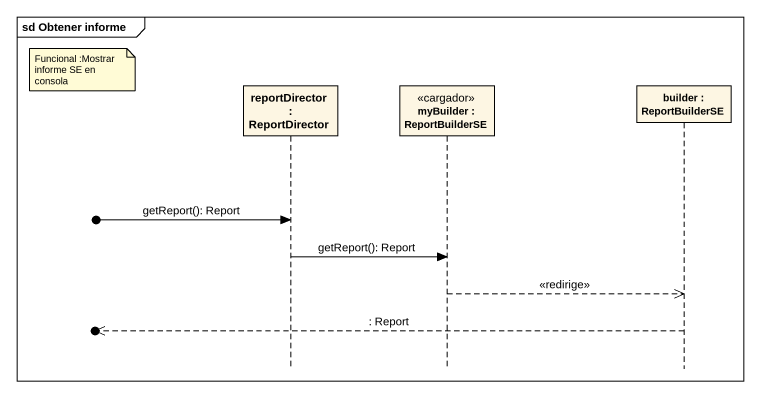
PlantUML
@startuml
mainframe sd Obtener informe
hide footbox
participant "reportDirector : ReportDirector" as reportDirector
participant "myBuilder : ReportBuilderSE" as myBuilder <<cargador>>
participant "builder : ReportBuilderSE" as builder

note left of reportDirector : Funcional :Mostrar informe SE en consola
[o-> reportDirector : getReport(): Report
reportDirector -> myBuilder : getReport(): Report
myBuilder -->> builder : <<redirige>>
[o<<-- builder : : Report
@enduml
